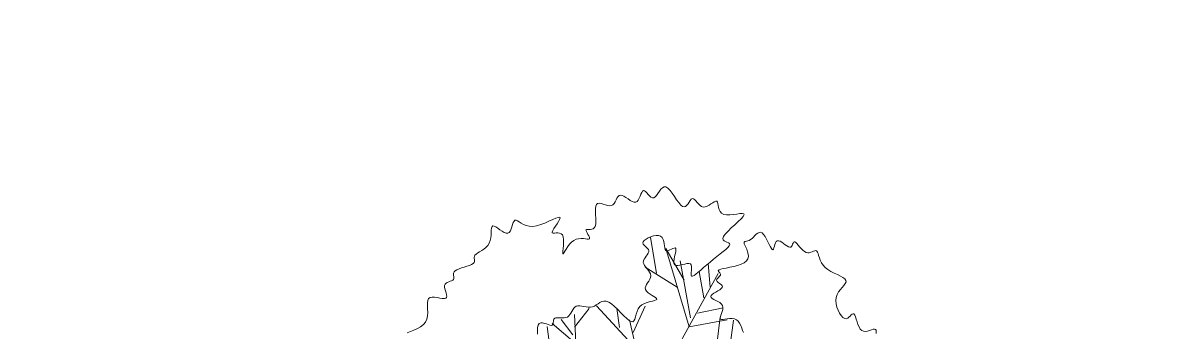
# Model space of a CAD drawing. Extents: x 2080 to 102394, y 2071 to 93424.
# Drawn here: x 84530.2 to 84955.2, y 84009.9 to 84123.5 of the extents above; entities that cross this region are included whole.
import ezdxf

# ---------------------------------------------------------------- set-up
doc = ezdxf.new("R2010")
doc.units = 0
doc.header["$LTSCALE"] = 20
doc.header["$MEASUREMENT"] = 0
doc.layers.add('casuanut tree', color=100, linetype='Continuous', lineweight=5)
doc.layers.add('road', color=2, linetype='Continuous')

# ---------------------------------------------------------------- blocks, each defined once
blk = doc.blocks.new('tr')
at = {"layer": 'casuanut tree'}
for p, q in [((0.2261, 0.6155), (0.2339, 0.7411)), ((0.3143, 0.5704), (0.2771, 0.692)), ((0.2771, 0.692), (0.2947, 0.4095)), ((0.2849, 0.5527), (0.1928, 0.6449)), ((0.3065, 0.4389), (0.3163, 0.6391)), ((0.3967, 0.5272), (0.4084, 0.6077)), ((0.2285, 0.3375), (0.4338, 0.5671)), ((0.3673, 0.4958), (0.3712, 0.588)), ((-0.1915, 0.4409), (-0.1837, 0.5213)), ((-0.1033, 0.4448), (-0.1641, 0.5272)), ((-0.1035, 0.4735), (-0.1307, 0.5339)), ((-0.1186, 0.3345), (-0.0824, 0.54)), ((-0.0915, 0.4977), (-0.0281, 0.549)), ((0.0987, 0.3768), (-0.0009, 0.552)), ((0.0595, 0.4614), (0.0655, 0.5279)), ((0.1017, 0.4342), (0.1621, 0.5128)), ((0.0987, 0.3557), (0.0987, 0.4795)), ((0.3339, 0.4487), (0.4241, 0.4468)), ((0.2947, 0.4095), (0.428, 0.4036)), ((0.3614, 0.2918), (0.4065, 0.4173)), ((0.4163, 0.3075), (0.4496, 0.3977))]:
    blk.add_line(p, q, dxfattribs=at)
for points in [[(-0.2216, 0.5024), (-0.2193, 0.5146), (-0.2163, 0.5251), (-0.2126, 0.5327), (-0.2079, 0.5369), (-0.2024, 0.5379), (-0.1964, 0.5367), (-0.1902, 0.5338), (-0.1841, 0.5302), (-0.1782, 0.5264), (-0.173, 0.5232), (-0.1687, 0.5215), (-0.1654, 0.5216), (-0.163, 0.5234), (-0.1613, 0.5263), (-0.1598, 0.53), (-0.1584, 0.534), (-0.1568, 0.5378), (-0.1547, 0.5409), (-0.1518, 0.5429), (-0.1479, 0.5434), (-0.1432, 0.5428), (-0.1378, 0.5414), (-0.132, 0.5396), (-0.1258, 0.5379), (-0.1197, 0.5367), (-0.1136, 0.5363), (-0.1079, 0.5372), (-0.1026, 0.5397), (-0.0978, 0.5434), (-0.0932, 0.5479), (-0.0887, 0.5527), (-0.0843, 0.5575), (-0.0797, 0.5616), (-0.0749, 0.5648), (-0.0696, 0.5665), (-0.0639, 0.5665), (-0.0577, 0.565), (-0.0511, 0.5626), (-0.0443, 0.5596), (-0.0372, 0.5566), (-0.03, 0.554), (-0.0228, 0.5523), (-0.0156, 0.5519), (-0.0084, 0.5531), (-0.0013, 0.5554), (0.0057, 0.5582), (0.0129, 0.5608), (0.0201, 0.5624), (0.0275, 0.5625), (0.0351, 0.5603), (0.043, 0.5553), (0.0511, 0.5469), (0.0595, 0.5359), (0.0678, 0.5233), (0.0759, 0.5102), (0.0838, 0.4975), (0.0911, 0.4862), (0.0979, 0.4773), (0.1038, 0.4719), (0.1089, 0.4706), (0.1133, 0.4729), (0.1174, 0.478), (0.1215, 0.485), (0.126, 0.4931), (0.131, 0.5015), (0.137, 0.5094), (0.1443, 0.5158), (0.153, 0.5203), (0.1627, 0.523), (0.1728, 0.5243), (0.1826, 0.5248), (0.1916, 0.5249), (0.1991, 0.525), (0.2046, 0.5256), (0.2074, 0.5271), (0.2071, 0.5298), (0.2044, 0.5338), (0.1998, 0.5386), (0.1943, 0.5441), (0.1885, 0.5501), (0.1832, 0.5564), (0.1791, 0.5627), (0.177, 0.5688), (0.1774, 0.5745), (0.18, 0.5799), (0.184, 0.5851), (0.1889, 0.5902), (0.1941, 0.5953), (0.199, 0.6005), (0.2029, 0.6059), (0.2051, 0.6116), (0.2054, 0.6177), (0.204, 0.6241), (0.2014, 0.6307), (0.1982, 0.6374), (0.195, 0.644), (0.1923, 0.6504), (0.1906, 0.6566), (0.1905, 0.6623), (0.1923, 0.6676), (0.1957, 0.6724), (0.2001, 0.6768), (0.205, 0.681), (0.2098, 0.6851), (0.2141, 0.6891), (0.2172, 0.6931), (0.2186, 0.6972), (0.2181, 0.7016), (0.2159, 0.706), (0.2128, 0.7106), (0.2095, 0.7151), (0.2065, 0.7196), (0.2045, 0.724), (0.2042, 0.7282), (0.2063, 0.7322), (0.211, 0.7358), (0.218, 0.7389), (0.2266, 0.7413), (0.2361, 0.7429), (0.2458, 0.7434), (0.255, 0.7426), (0.2631, 0.7405), (0.2693, 0.7367), (0.2732, 0.7312), (0.2751, 0.7245), (0.2756, 0.7169), (0.2752, 0.7091), (0.2745, 0.7014), (0.2741, 0.6945), (0.2744, 0.6888), (0.2761, 0.6848), (0.2795, 0.6829), (0.2842, 0.6826), (0.2898, 0.6834), (0.2956, 0.6847), (0.3012, 0.686), (0.306, 0.6866), (0.3094, 0.686), (0.311, 0.6837), (0.3103, 0.6793), (0.3079, 0.673), (0.3043, 0.6656), (0.3004, 0.6575), (0.2968, 0.6493), (0.294, 0.6416), (0.2929, 0.6348), (0.2941, 0.6296), (0.298, 0.6264), (0.3041, 0.6247), (0.3118, 0.6242), (0.3203, 0.6243), (0.3288, 0.6245), (0.3368, 0.6242), (0.3435, 0.6231), (0.3481, 0.6206), (0.3502, 0.6164), (0.3503, 0.6108), (0.3488, 0.6043), (0.3466, 0.5975), (0.3442, 0.5909), (0.3423, 0.5851), (0.3415, 0.5806), (0.3425, 0.5778), (0.3458, 0.5772), (0.3512, 0.5786), (0.3586, 0.5818), (0.3677, 0.5862), (0.3782, 0.5918), (0.3898, 0.5981), (0.4024, 0.6048), (0.4157, 0.6116), (0.4293, 0.6182), (0.4429, 0.6246), (0.4559, 0.6308), (0.4679, 0.6365), (0.4783, 0.6419), (0.4868, 0.6469), (0.4927, 0.6515), (0.4956, 0.6555), (0.4953, 0.6591), (0.4925, 0.6624), (0.4883, 0.6655), (0.4837, 0.6688), (0.4796, 0.6724), (0.4771, 0.6765), (0.4772, 0.6813), (0.481, 0.6871), (0.489, 0.694), (0.5004, 0.7016), (0.5139, 0.7097), (0.5281, 0.7179), (0.5419, 0.7259), (0.554, 0.7332), (0.563, 0.7396), (0.5677, 0.7446), (0.5672, 0.748), (0.5622, 0.7502), (0.5538, 0.7516), (0.5431, 0.7526), (0.5311, 0.7536), (0.5191, 0.7552), (0.508, 0.7576), (0.499, 0.7615), (0.4929, 0.7669), (0.4893, 0.7737), (0.4876, 0.7811), (0.4872, 0.7888), (0.4874, 0.7962), (0.4876, 0.8027), (0.4872, 0.8078), (0.4855, 0.811), (0.4821, 0.812), (0.4771, 0.8112), (0.471, 0.8092), (0.4641, 0.8065), (0.4568, 0.8039), (0.4494, 0.8019), (0.4423, 0.801), (0.4359, 0.802), (0.4305, 0.8053), (0.426, 0.8102), (0.4221, 0.8163), (0.4186, 0.8227), (0.4155, 0.8289), (0.4124, 0.8342), (0.4091, 0.8379), (0.4055, 0.8392), (0.4015, 0.8379), (0.397, 0.8345), (0.3922, 0.8299), (0.3871, 0.825), (0.3819, 0.8207), (0.3766, 0.8178), (0.3713, 0.8173), (0.3661, 0.8201), (0.3612, 0.8266), (0.3563, 0.8362), (0.3515, 0.8478), (0.3467, 0.8603), (0.3418, 0.8728), (0.3367, 0.8841), (0.3313, 0.8931), (0.3256, 0.8989), (0.3195, 0.9007), (0.3131, 0.8992), (0.3066, 0.8951), (0.3, 0.8896), (0.2935, 0.8836), (0.2873, 0.878), (0.2814, 0.8738), (0.2761, 0.8719), (0.2713, 0.873), (0.2671, 0.8765), (0.2632, 0.8817), (0.2597, 0.8878), (0.2564, 0.8939), (0.2533, 0.8993), (0.2501, 0.9031), (0.2468, 0.9046), (0.2433, 0.9031), (0.2396, 0.8993), (0.2356, 0.8939), (0.2314, 0.8877), (0.227, 0.8815), (0.2222, 0.8761), (0.2172, 0.8722), (0.2119, 0.8708), (0.2063, 0.8722), (0.2004, 0.8761), (0.1944, 0.8816), (0.1884, 0.888), (0.1824, 0.8944), (0.1766, 0.9002), (0.171, 0.9046), (0.1657, 0.9068), (0.1608, 0.9063), (0.1563, 0.9035), (0.1518, 0.8992), (0.1474, 0.894), (0.1429, 0.8887), (0.1382, 0.8839), (0.1331, 0.8803), (0.1274, 0.8787), (0.1212, 0.8794), (0.1146, 0.8821), (0.1078, 0.8858), (0.101, 0.8899), (0.0944, 0.8936), (0.0882, 0.8961), (0.0826, 0.8966), (0.0779, 0.8944), (0.0742, 0.889), (0.0712, 0.8809), (0.0689, 0.871), (0.0668, 0.8599), (0.0648, 0.8486), (0.0625, 0.8379), (0.0599, 0.8285), (0.0565, 0.8212), (0.0523, 0.8167), (0.0474, 0.8145), (0.0423, 0.814), (0.0371, 0.8147), (0.0322, 0.8159), (0.028, 0.8171), (0.0247, 0.8175), (0.0227, 0.8167), (0.0222, 0.8141), (0.0228, 0.8102), (0.0241, 0.8053), (0.0258, 0.7999), (0.0274, 0.7946), (0.0284, 0.7899), (0.0285, 0.7862), (0.0272, 0.784), (0.0243, 0.7836), (0.0197, 0.7847), (0.0139, 0.7867), (0.007, 0.7891), (-0.0008, 0.7912), (-0.0092, 0.7926), (-0.0179, 0.7926), (-0.0268, 0.7908), (-0.0356, 0.7867), (-0.044, 0.781), (-0.0519, 0.7743), (-0.0589, 0.7675), (-0.0649, 0.7613), (-0.0696, 0.7564), (-0.0727, 0.7536), (-0.0741, 0.7536), (-0.0736, 0.7569), (-0.0717, 0.7631), (-0.0688, 0.7714), (-0.0657, 0.781), (-0.0627, 0.7912), (-0.0605, 0.8013), (-0.0596, 0.8104), (-0.0606, 0.8178), (-0.0638, 0.823), (-0.0687, 0.8263), (-0.0746, 0.8283), (-0.0807, 0.8294), (-0.0864, 0.8301), (-0.0908, 0.8311), (-0.0934, 0.8328), (-0.0932, 0.8358), (-0.09, 0.8405), (-0.0844, 0.8464), (-0.0774, 0.853), (-0.07, 0.8599), (-0.0632, 0.8666), (-0.0579, 0.8724), (-0.0552, 0.877), (-0.0561, 0.8798), (-0.0612, 0.8804), (-0.07, 0.8793), (-0.0816, 0.8771), (-0.0954, 0.8743), (-0.1103, 0.8716), (-0.1256, 0.8695), (-0.1405, 0.8686), (-0.1541, 0.8696), (-0.1657, 0.8729), (-0.1755, 0.8778), (-0.1837, 0.8838), (-0.1905, 0.8901), (-0.1962, 0.896), (-0.2011, 0.9009), (-0.2053, 0.904), (-0.2092, 0.9046), (-0.213, 0.9023), (-0.2167, 0.8976), (-0.2205, 0.8915), (-0.2244, 0.8846), (-0.2286, 0.8778), (-0.233, 0.8719), (-0.2378, 0.8678), (-0.243, 0.8663), (-0.2487, 0.8678), (-0.2548, 0.8719), (-0.261, 0.8777), (-0.2672, 0.8843), (-0.2732, 0.8909), (-0.2788, 0.8967), (-0.2838, 0.9008), (-0.288, 0.9023), (-0.2914, 0.9007), (-0.2941, 0.8964), (-0.2965, 0.8899), (-0.2989, 0.8819), (-0.3015, 0.873), (-0.3047, 0.8638), (-0.3087, 0.855), (-0.3139, 0.8471), (-0.3205, 0.8407), (-0.3281, 0.8356), (-0.3364, 0.8315), (-0.3448, 0.8282), (-0.3529, 0.8255), (-0.3603, 0.823), (-0.3666, 0.8205), (-0.3714, 0.8178), (-0.3742, 0.8146), (-0.3757, 0.811), (-0.3762, 0.8073), (-0.3763, 0.8034), (-0.3766, 0.7997), (-0.3775, 0.7963), (-0.3797, 0.7932), (-0.3837, 0.7908), (-0.3899, 0.789), (-0.3978, 0.7878), (-0.4068, 0.7869), (-0.4165, 0.7861), (-0.4263, 0.7853), (-0.4355, 0.7843), (-0.4437, 0.7828), (-0.4502, 0.7806), (-0.4546, 0.7777), (-0.4573, 0.7742), (-0.4587, 0.7702), (-0.4593, 0.7661), (-0.4595, 0.7621), (-0.4598, 0.7583), (-0.4607, 0.755), (-0.4626, 0.7525), (-0.4658, 0.7508), (-0.4701, 0.7497), (-0.4751, 0.749), (-0.4804, 0.7482), (-0.4857, 0.7472), (-0.4906, 0.7455), (-0.4946, 0.7428), (-0.4975, 0.7389), (-0.4989, 0.7336), (-0.4991, 0.7272), (-0.4988, 0.7202), (-0.4982, 0.7132), (-0.4979, 0.7066), (-0.4983, 0.7011), (-0.4999, 0.697), (-0.5031, 0.695), (-0.5083, 0.6953), (-0.5151, 0.6974), (-0.523, 0.7006), (-0.5315, 0.7041), (-0.5402, 0.7073), (-0.5484, 0.7094), (-0.5557, 0.7097), (-0.5616, 0.7074), (-0.5659, 0.7021), (-0.5687, 0.6941), (-0.5709, 0.6843), (-0.5728, 0.6733), (-0.5751, 0.6617), (-0.5783, 0.6503), (-0.583, 0.6398), (-0.5898, 0.6308), (-0.599, 0.6238), (-0.6102, 0.6186), (-0.6226, 0.6149), (-0.6355, 0.6123), (-0.6483, 0.6104), (-0.6603, 0.6087)], [(0.92, 0.2411), (0.9217, 0.2472), (0.9223, 0.2521), (0.9212, 0.2555), (0.9181, 0.2572), (0.9132, 0.2575), (0.9071, 0.2571), (0.9001, 0.2564), (0.8929, 0.256), (0.8858, 0.2565), (0.8793, 0.2584), (0.8739, 0.2623), (0.87, 0.2685), (0.8674, 0.2766), (0.8657, 0.2858), (0.8647, 0.2954), (0.8639, 0.3047), (0.8632, 0.3131), (0.8621, 0.3199), (0.8604, 0.3243), (0.8579, 0.3258), (0.8545, 0.3251), (0.8505, 0.3229), (0.8459, 0.3199), (0.841, 0.317), (0.8359, 0.3149), (0.8307, 0.3144), (0.8255, 0.3164), (0.8206, 0.3212), (0.8162, 0.3287), (0.8124, 0.3381), (0.8096, 0.3489), (0.8081, 0.3605), (0.808, 0.3723), (0.8096, 0.3837), (0.8131, 0.3941), (0.8188, 0.4031), (0.8259, 0.4107), (0.8338, 0.4173), (0.8417, 0.4231), (0.849, 0.4284), (0.8548, 0.4334), (0.8585, 0.4384), (0.8593, 0.4437), (0.8568, 0.4495), (0.8514, 0.4557), (0.8439, 0.4625), (0.835, 0.4698), (0.8253, 0.4775), (0.8158, 0.4857), (0.807, 0.4943), (0.7996, 0.5034), (0.7943, 0.5129), (0.7908, 0.5225), (0.7887, 0.5318), (0.7875, 0.5407), (0.7869, 0.5489), (0.7863, 0.5559), (0.7855, 0.5615), (0.7839, 0.5654), (0.7812, 0.5674), (0.7776, 0.568), (0.7732, 0.5676), (0.7682, 0.5667), (0.7629, 0.5658), (0.7574, 0.5656), (0.752, 0.5664), (0.7467, 0.5688), (0.7419, 0.5731), (0.7374, 0.579), (0.7333, 0.5858), (0.7295, 0.593), (0.7261, 0.6), (0.723, 0.6062), (0.7201, 0.611), (0.7174, 0.6139), (0.715, 0.6144), (0.7127, 0.613), (0.7104, 0.6103), (0.708, 0.607), (0.7055, 0.6035), (0.7027, 0.6007), (0.6996, 0.599), (0.696, 0.5992), (0.692, 0.6016), (0.6875, 0.6057), (0.6828, 0.611), (0.6779, 0.6167), (0.6729, 0.6222), (0.668, 0.6268), (0.6633, 0.6299), (0.6589, 0.6308), (0.6549, 0.629), (0.6512, 0.6253), (0.6479, 0.6203), (0.645, 0.6148), (0.6422, 0.6098), (0.6397, 0.6059), (0.6374, 0.604), (0.6352, 0.6048), (0.6332, 0.609), (0.6311, 0.616), (0.629, 0.6249), (0.6267, 0.6348), (0.6241, 0.6451), (0.6212, 0.6548), (0.6178, 0.663), (0.6139, 0.6691), (0.6093, 0.6723), (0.6043, 0.673), (0.5989, 0.6717), (0.5932, 0.6691), (0.5873, 0.6656), (0.5814, 0.6618), (0.5756, 0.6583), (0.5699, 0.6555), (0.5646, 0.654), (0.5597, 0.6535), (0.5554, 0.6535), (0.5516, 0.6536), (0.5487, 0.6533), (0.5465, 0.6524), (0.5453, 0.6502), (0.5452, 0.6465), (0.5461, 0.641), (0.5476, 0.6339), (0.5492, 0.6258), (0.5504, 0.6171), (0.5505, 0.6084), (0.5491, 0.6001), (0.5456, 0.5927), (0.5395, 0.5868), (0.5305, 0.5826), (0.5191, 0.58), (0.5061, 0.5787), (0.4924, 0.5782), (0.4787, 0.5783), (0.4659, 0.5787), (0.4548, 0.579), (0.4461, 0.5789), (0.4404, 0.5781), (0.4375, 0.5768), (0.4365, 0.5749), (0.4371, 0.5726), (0.4385, 0.57), (0.4401, 0.5674), (0.4413, 0.5646), (0.4416, 0.562), (0.4404, 0.5596), (0.4381, 0.5573), (0.4351, 0.5551), (0.4317, 0.5529), (0.4285, 0.5506), (0.4257, 0.5482), (0.424, 0.5457), (0.4236, 0.5429), (0.4248, 0.5398), (0.4273, 0.5364), (0.4304, 0.5329), (0.4337, 0.5293), (0.4366, 0.5258), (0.4384, 0.5223), (0.4388, 0.5189), (0.4371, 0.5158), (0.4329, 0.513), (0.4269, 0.5104), (0.4196, 0.508), (0.4119, 0.5055), (0.4044, 0.5031), (0.398, 0.5004), (0.3932, 0.4976), (0.3909, 0.4944), (0.3915, 0.4908), (0.3946, 0.4868), (0.3994, 0.4824), (0.4051, 0.4776), (0.4112, 0.4725), (0.4167, 0.467), (0.4211, 0.4611), (0.4236, 0.455), (0.4236, 0.4485), (0.4217, 0.4419), (0.4185, 0.4354), (0.4147, 0.4292), (0.4109, 0.4234), (0.4079, 0.4184), (0.4062, 0.4142), (0.4067, 0.411), (0.4096, 0.4091), (0.4148, 0.4079), (0.4215, 0.4073), (0.4293, 0.4067), (0.4376, 0.4057), (0.4458, 0.4039), (0.4533, 0.4009), (0.4596, 0.3964), (0.4642, 0.39), (0.4675, 0.3821), (0.4696, 0.3734), (0.471, 0.3644), (0.472, 0.3556), (0.4731, 0.3477)]]:
    blk.add_lwpolyline(points, dxfattribs=at)

msp = doc.modelspace()

# ---------------------------------------------------------------- linework, layer by layer
at = {"layer": 'road', "linetype": 'Continuous', "ltscale": 0.5}
msp.add_arc((89236.997, 76309.513), 8782.681, 113.283161, 122.4064216, dxfattribs=at)

# ---------------------------------------------------------------- block references
at = {"layer": 'casuanut tree', "linetype": 'Continuous', "xscale": 106.3053463924066, "yscale": 106.3053463924007, "zscale": 106.3053463924066, "rotation": 13.01607038379721}
msp.add_blockref('tr', (84754.368, 83962.357), dxfattribs=at)

doc.saveas('drawing.dxf')
